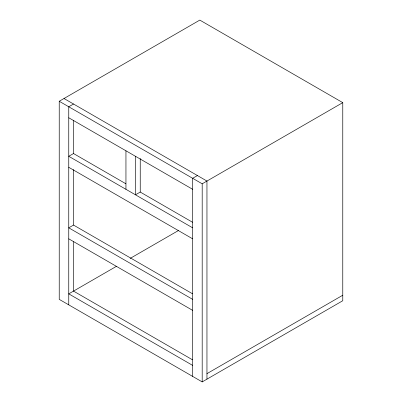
<?xml version="1.0" encoding="UTF-8"?>
<svg xmlns="http://www.w3.org/2000/svg" width="402" height="402" viewBox="0 0 402 402"><rect width="100%" height="100%" fill="white"/><g stroke="black" fill="none" stroke-linecap="round" stroke-linejoin="round"><path stroke-width="0.6" d="M59.23 101.264L199.809 20.1L342.77 102.641L342.77 300.736L202.191 381.9L59.23 299.359L59.23 101.264L202.191 183.804L342.77 102.641M73.526 104.012L68.757 106.766L68.757 304.862M125.856 183.754L73.526 153.539L68.757 156.293L192.658 227.823M192.533 293.787L73.526 225.075L68.757 227.823L192.658 299.359M192.568 222.271L140.243 192.055L135.474 194.809L135.474 156.288M197.427 175.548L192.658 178.302L192.658 376.398M116.565 266.255L68.757 293.857L192.658 365.393M130.147 258.416L178.498 230.502M206.955 373.644L342.77 295.234M63.993 98.51L206.955 181.051L206.955 379.146M68.757 117.771L192.658 189.307M68.757 167.297L192.658 238.828M68.757 238.833L192.658 310.364M192.533 359.815L73.526 291.108L73.526 241.708M202.191 183.804L202.191 381.9M140.243 158.509L140.243 192.055M125.947 150.785L125.947 189.307M73.526 120.61L73.526 153.539M73.526 169.538L73.526 225.075"/></g></svg>
